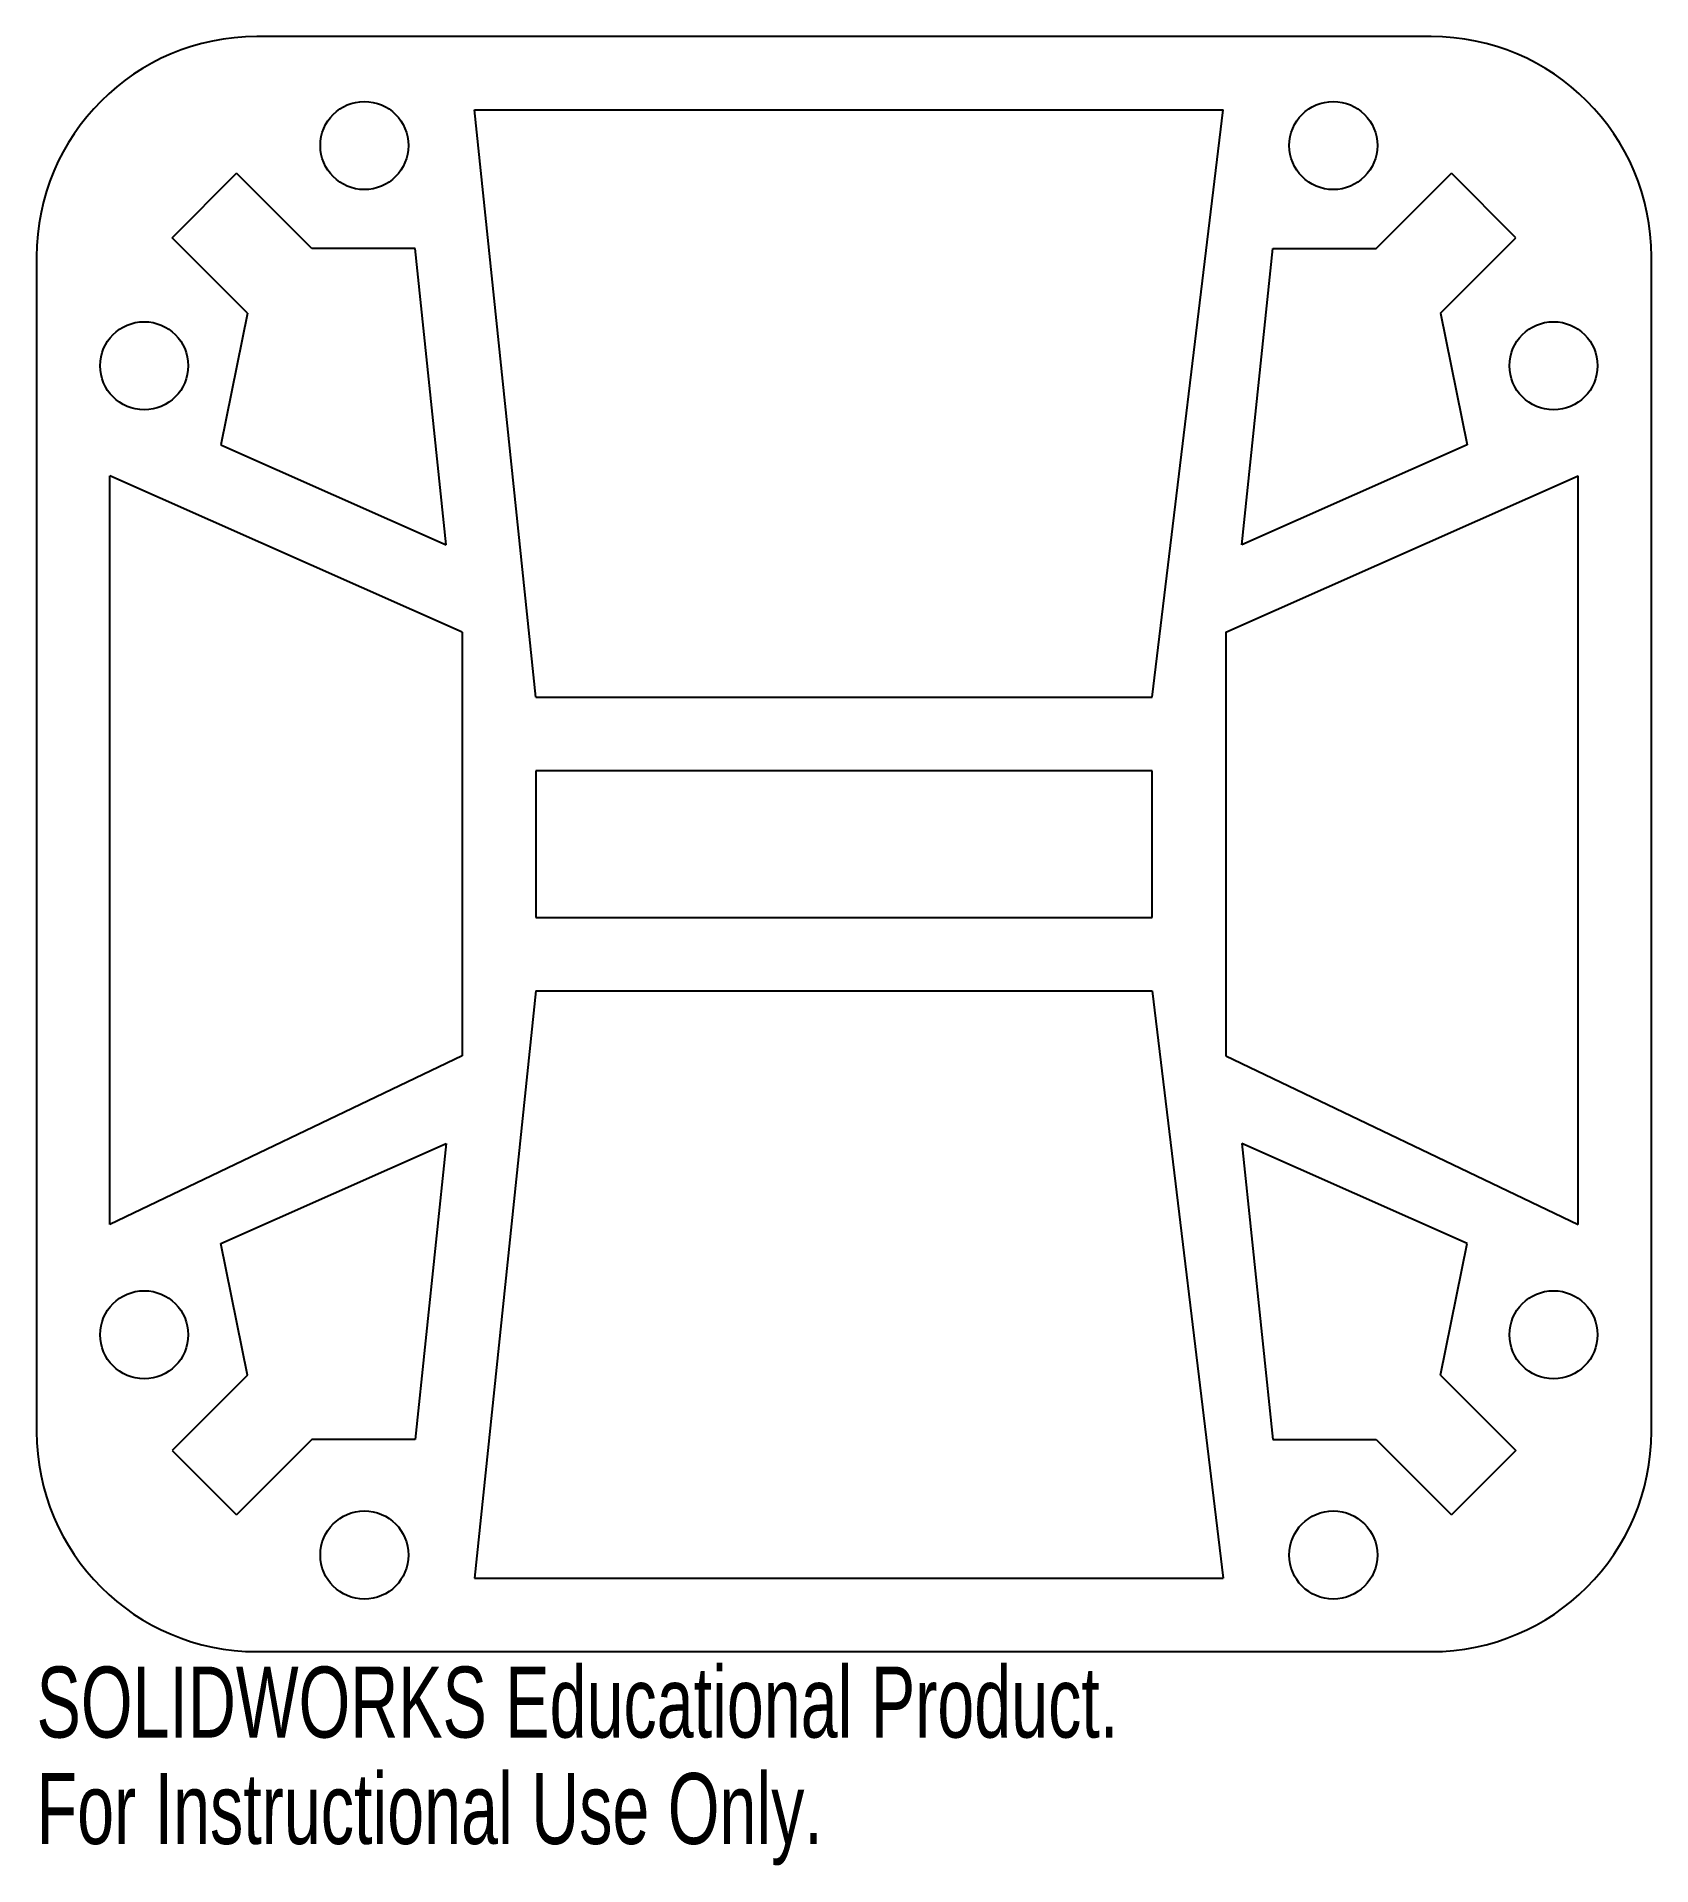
# Model space of a CAD drawing. Header units: millimetres. Extents: x -55 to 55, y -70 to 55.
import ezdxf

# ---------------------------------------------------------------- set-up
doc = ezdxf.new("R2010")
doc.units = ezdxf.units.MM
doc.styles.add('SLDTEXTSTYLE0', font='TXT', dxfattribs={"width": 0.7})

msp = doc.modelspace()

# ---------------------------------------------------------------- linework, layer by layer
at = {"color": 7, "linetype": 'Continuous', "lineweight": 25}
for p, q in [((40, 55), (-40, 55)), ((-21, 10), (-25.17, 50)), ((-25.17, 50), (25.83, 50)), ((21, 10), (25.83, 50)), ((-45.77, 41.3), (-41.38, 45.69)), ((-36.25, 40.56), (-41.38, 45.69)), ((36.25, 40.56), (41.38, 45.69)), ((45.77, 41.3), (41.38, 45.69)), ((-40.64, 36.16), (-45.77, 41.3)), ((40.64, 36.16), (45.77, 41.3)), ((-55, 40), (-55, -40)), ((-29.21, 40.56), (-36.25, 40.56)), ((-27.11, 20.39), (-29.21, 40.56)), ((27.11, 20.39), (29.21, 40.56)), ((29.21, 40.56), (36.25, 40.56)), ((55, -40), (55, 40)), ((-40.64, 36.16), (-42.44, 27.2)), ((40.64, 36.16), (42.44, 27.2)), ((-42.44, 27.2), (-27.11, 20.39)), ((42.44, 27.2), (27.11, 20.39)), ((-50, -25.92), (-50, 25.08)), ((-26, 14.43), (-50, 25.08)), ((26, 14.43), (50, 25.08)), ((50, -25.92), (50, 25.08)), ((-26, 14.43), (-26, -14.43)), ((26, 14.43), (26, -14.43)), ((-21, 10), (21, 10)), ((-21, 5), (-21, -5)), ((21, 5), (-21, 5)), ((21, -5), (21, 5)), ((-21, -5), (21, -5)), ((-21, -10), (-25.17, -50)), ((-21, -10), (21, -10)), ((21, -10), (25.83, -50)), ((-26, -14.43), (-50, -25.92)), ((26, -14.43), (50, -25.92)), ((-42.44, -27.2), (-27.11, -20.39)), ((-27.11, -20.39), (-29.21, -40.56)), ((27.11, -20.39), (29.21, -40.56)), ((42.44, -27.2), (27.11, -20.39)), ((-40.64, -36.16), (-42.44, -27.2)), ((40.64, -36.16), (42.44, -27.2)), ((-40.64, -36.16), (-45.77, -41.3)), ((40.64, -36.16), (45.77, -41.3)), ((-36.25, -40.56), (-41.38, -45.69)), ((-29.21, -40.56), (-36.25, -40.56)), ((29.21, -40.56), (36.25, -40.56)), ((36.25, -40.56), (41.38, -45.69)), ((-45.77, -41.3), (-41.38, -45.69)), ((45.77, -41.3), (41.38, -45.69)), ((-25.17, -50), (25.83, -50)), ((-40, -55), (40, -55))]:
    msp.add_line(p, q, dxfattribs=at)
for centre in [(-32.67, 47.58), (33.33, 47.58), (-47.67, 32.58), (48.33, 32.58), (-47.67, -33.42), (48.33, -33.42), (-32.67, -48.42), (33.33, -48.42)]:
    msp.add_circle(centre, 3, dxfattribs=at)
for centre, start, end in [((-40, 40), 90, 180), ((40, 40), 0, 90), ((-40, -40), 180, 270), ((40, -40), 270, 0)]:
    msp.add_arc(centre, 15, start, end, dxfattribs=at)

# ---------------------------------------------------------------- texts
at = {"color": 7, "linetype": 'Continuous', "char_height": 4.8336, "attachment_point": 1, "style": 'SLDTEXTSTYLE0'}
for s, insert in [('SOLIDWORKS Educational Product.', (-55, -56.02)), ('For Instructional Use Only.', (-55, -63.27))]:
    msp.add_mtext(s, dxfattribs=dict(at, insert=insert))

doc.saveas('drawing.dxf')
